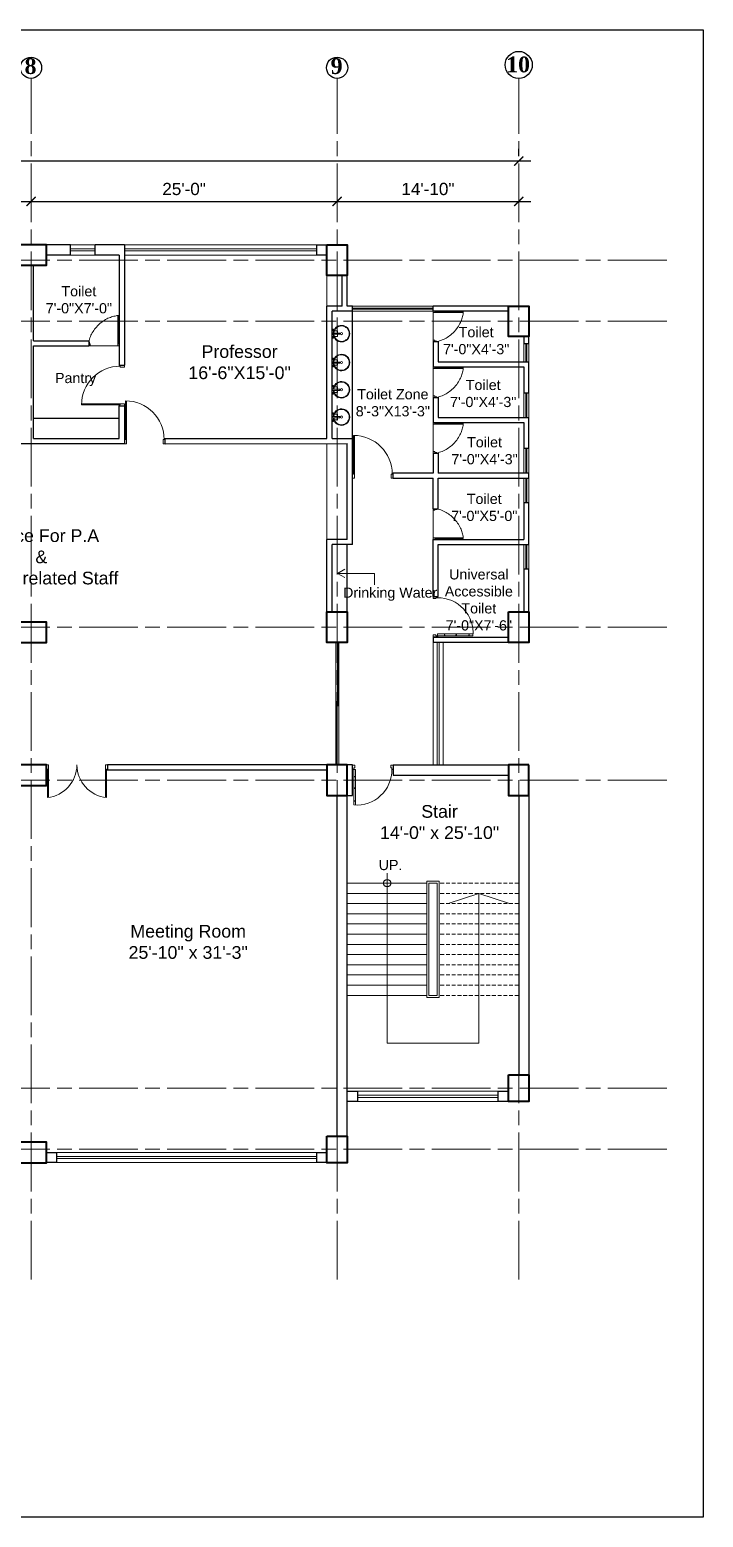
# Model space of a CAD drawing. Header units: inches. Extents: x -12 to 20935469, y -1604 to 24729220.
# Drawn here: x 20918378 to 20919039, y 24716552 to 24718011 of the extents above; entities that cross this region are included whole.
import ezdxf

# ---------------------------------------------------------------- set-up
doc = ezdxf.new("R2010")
doc.units = ezdxf.units.IN
doc.header["$LTSCALE"] = 0.03
doc.header["$MEASUREMENT"] = 0
doc.header["$PDMODE"] = 32
doc.header["$PDSIZE"] = 15
doc.linetypes.add('ACAD_ISO08W100', pattern=[36, 24, -3, 6, -3])
doc.linetypes.add('DASHED2', pattern=[0.375, 0.25, -0.125])
for name, color, linetype, lineweight in [('column', 1, 'Continuous', 40), ('Dim Line', 252, 'Continuous', 13), ('Door', 7, 'Continuous', 18), ('Gas', 21, 'Continuous', 5), ('Glass Line', 252, 'Continuous', 9), ('Grid Line', 252, 'Continuous', 18), ('Hatch', 253, 'Continuous', 15), ('Main Wall', 7, 'Continuous', 30), ('RAIL', 23, 'Continuous', 13), ('STAIR', 46, 'Continuous', 15), ('TOILET FIXTURE', 142, 'Continuous', 5), ('wind.', 150, 'Continuous', 20)]:
    doc.layers.add(name, color=color, linetype=linetype, lineweight=lineweight)
doc.layers.add('FUR', color=251, linetype='Continuous')
doc.layers.add('TEXT', color=7, linetype='Continuous')
doc.styles.add('2', font='swisscl.ttf')
doc.styles.add('RomanS', font='arial.ttf', dxfattribs={"height": 12})
doc.styles.get("Standard").update_dxf_attribs({"font": 'timesbd.ttf'})
doc.dimstyles.new('Aec_Arch_I', dxfattribs={"dimscale": 96, "dimtxt": 12, "dimasz": 0.09375, "dimexe": 0.125, "dimexo": 0.125, "dimgap": 0.0625, "dimtad": 1, "dimdec": 0, "dimzin": 3, "dimdsep": 46, "dimlunit": 4, "dimtxsty": 'RomanS', "dimblk1": 'ARCHTICK', "dimblk2": 'ARCHTICK', "dimsah": 1, "dimcen": 0.09375, "dimdle": 0.125, "dimadec": 0, "dimazin": 0, "dimtfac": 0.75, "dimtdec": 0, "dimtmove": 2, "dimatfit": 3, "dimldrblk": 'ARCHTICK', "dimfxl": 1, "dimfrac": 1, "dimtolj": 1, "dimtzin": 0, "dimarcsym": 0})

# ---------------------------------------------------------------- blocks, each defined once
blk = doc.blocks.new('_ArchTick')
at = {"color": 0, "linetype": 'ByBlock', "lineweight": 35, "const_width": 0.15}
blk.add_lwpolyline([(-0.5, -0.5), (0.5, 0.5)], dxfattribs=at)
blk = doc.blocks.new('*D23')
at = {"layer": 'Defpoints', "color": 0, "transparency": 16777216}
for p in [(20832166.8, 24724578.2), (20832473.8, 24724578.2), (20832473.8, 24724578.2)]:
    blk.add_point(p, dxfattribs=at)
at = {"layer": 'Dim Line', "color": 0, "lineweight": -2, "transparency": 16777216}
for p, q in [((20832154.8, 24724578.2), (20832485.8, 24724578.2)), ((20832166.8, 24724566.2), (20832166.8, 24724566.2)), ((20832473.8, 24724566.2), (20832473.8, 24724566.2))]:
    blk.add_line(p, q, dxfattribs=at)
at = {"layer": 'Dim Line', "color": 0, "lineweight": -2, "transparency": 16777216, "xscale": 9, "yscale": 9, "zscale": 9, "rotation": 180}
blk.add_blockref('_ArchTick', (20832166.8, 24724578.2), dxfattribs=at)
at = {"layer": 'Dim Line', "color": 0, "lineweight": -2, "transparency": 16777216, "xscale": 9, "yscale": 9, "zscale": 9}
blk.add_blockref('_ArchTick', (20832473.8, 24724578.2), dxfattribs=at)
at = {"layer": 'Dim Line', "color": 0, "transparency": 16777216, "insert": (20832320.3, 24724590.3), "char_height": 12, "attachment_point": 5, "style": 'RomanS'}
blk.add_mtext('\\A1;25\'-7"', dxfattribs=at)
blk = doc.blocks.new('*D10')
at = {"layer": 'Defpoints', "color": 0, "transparency": 16777216}
for p in [(20832473.8, 24724578.2), (20832773.8, 24724578.2), (20832773.8, 24724578.2)]:
    blk.add_point(p, dxfattribs=at)
at = {"layer": 'Dim Line', "color": 0, "lineweight": -2, "transparency": 16777216}
blk.add_line((20832461.8, 24724578.2), (20832785.8, 24724578.2), dxfattribs=at)
at = {"layer": 'Dim Line', "color": 0, "lineweight": -2, "transparency": 16777216, "xscale": 9, "yscale": 9, "zscale": 9, "rotation": 180}
blk.add_blockref('_ArchTick', (20832473.8, 24724578.2), dxfattribs=at)
at = {"layer": 'Dim Line', "color": 0, "lineweight": -2, "transparency": 16777216, "xscale": 9, "yscale": 9, "zscale": 9}
blk.add_blockref('_ArchTick', (20832773.8, 24724578.2), dxfattribs=at)
at = {"layer": 'Dim Line', "color": 0, "transparency": 16777216, "insert": (20832623.8, 24724590.3), "char_height": 12, "attachment_point": 5, "style": 'RomanS'}
blk.add_mtext('\\A1;25\'-0"', dxfattribs=at)
blk = doc.blocks.new('*D11')
at = {"layer": 'Defpoints', "color": 0, "transparency": 16777216}
for p in [(20832773.8, 24724578.2), (20832951.8, 24724578.2), (20832951.8, 24724578.2)]:
    blk.add_point(p, dxfattribs=at)
at = {"layer": 'Dim Line', "color": 0, "lineweight": -2, "transparency": 16777216}
for p, q in [((20832761.8, 24724578.2), (20832963.8, 24724578.2)), ((20832951.8, 24724566.2), (20832951.8, 24724566.2))]:
    blk.add_line(p, q, dxfattribs=at)
at = {"layer": 'Dim Line', "color": 0, "lineweight": -2, "transparency": 16777216, "xscale": 9, "yscale": 9, "zscale": 9, "rotation": 180}
blk.add_blockref('_ArchTick', (20832773.8, 24724578.2), dxfattribs=at)
at = {"layer": 'Dim Line', "color": 0, "lineweight": -2, "transparency": 16777216, "xscale": 9, "yscale": 9, "zscale": 9}
blk.add_blockref('_ArchTick', (20832951.8, 24724578.2), dxfattribs=at)
at = {"layer": 'Dim Line', "color": 0, "transparency": 16777216, "insert": (20832862.8, 24724590.3), "char_height": 12, "attachment_point": 5, "style": 'RomanS'}
blk.add_mtext('\\A1;14\'-10"', dxfattribs=at)
blk = doc.blocks.new('*D13')
at = {"layer": 'Defpoints', "color": 0, "transparency": 16777216}
for p in [(20830948.3, 24724610.7), (20832951.8, 24724617.8), (20832951.8, 24724610.7)]:
    blk.add_point(p, dxfattribs=at)
at = {"layer": 'Dim Line', "color": 0, "lineweight": -2, "transparency": 16777216}
for p, q in [((20830948.3, 24724622.7), (20830948.3, 24724629.8)), ((20832951.8, 24724622.7), (20832951.8, 24724629.8)), ((20830936.3, 24724617.8), (20832963.8, 24724617.8))]:
    blk.add_line(p, q, dxfattribs=at)
at = {"layer": 'Dim Line', "color": 0, "lineweight": -2, "transparency": 16777216, "xscale": 9, "yscale": 9, "zscale": 9, "rotation": 180}
blk.add_blockref('_ArchTick', (20830948.3, 24724617.8), dxfattribs=at)
at = {"layer": 'Dim Line', "color": 0, "lineweight": -2, "transparency": 16777216, "xscale": 9, "yscale": 9, "zscale": 9}
blk.add_blockref('_ArchTick', (20832951.8, 24724617.8), dxfattribs=at)
at = {"layer": 'Dim Line', "color": 0, "transparency": 16777216, "insert": (20831950, 24724629.9), "char_height": 12, "attachment_point": 5, "style": 'RomanS'}
blk.add_mtext('\\A1;166\'-11"', dxfattribs=at)
blk = doc.blocks.new('Door_45')
at = {"layer": 'Door'}
for p, q in [((1.5, 5), (1.5, 44)), ((1.5, 40), (2.2, 40)), ((2.2, 40), (2.2, 39.5)), ((2.2, 39.5), (2.7, 39.5)), ((2.7, 39.5), (2.7, 40)), ((2.7, 40), (3.5, 40)), ((3.5, 44), (3.5, 5)), ((1.5, 25.8), (2.2, 25.8)), ((2.2, 25.8), (2.2, 25.3)), ((2.2, 25.3), (2.7, 25.3)), ((2.7, 25.8), (3.5, 25.8)), ((2.7, 25.3), (2.7, 25.8)), ((0, 0), (0, 5)), ((0, 5), (1.5, 5)), ((1.5, 12.6), (2.2, 12.6)), ((3.5, 5), (1.5, 5)), ((1.5, 5), (1.5, 3)), ((1.5, 3), (2.5, 3)), ((2.2, 12.6), (2.2, 13.1)), ((2.2, 13.1), (2.7, 13.1)), ((2.5, 3), (2.5, 0)), ((2.7, 13.1), (2.7, 12.6)), ((2.7, 12.6), (3.5, 12.6)), ((42.5, 3), (42.5, 0)), ((43.5, 3), (42.5, 3)), ((45, 5), (43.5, 5)), ((43.5, 5), (43.5, 3)), ((45, 0), (45, 5)), ((2.5, 0), (0, 0)), ((42.5, 0), (45, 0))]:
    blk.add_line(p, q, dxfattribs=at)
blk.add_arc((4.7, 5.3), 38.8, 359.6233, 94.6685, dxfattribs=at)
blk = doc.blocks.new('sssss-flat-876')
at = {"layer": 'Door', "linetype": 'Continuous', "ltscale": 3}
blk.add_line((3666.5, 84027.2), (3666.5, 84055.7), dxfattribs=at)
at = {"layer": 'Door', "linetype": 'Continuous', "ltscale": 3, "extrusion": (-7.21527e-09, -3.35624e-18, 1), "elevation": 0}
for points in [[(3666.5, 84057.2), (3666.5, 84055.7), (3668.4, 84055.7), (3668.4, 84056.5), (3670.2, 84056.5), (3670.2, 84057.2)], [(3668.4, 84055.7), (3696.2, 84055.7), (3696.2, 84056.5), (3668.4, 84056.5)]]:
    blk.add_lwpolyline(points, close=True, dxfattribs=at)
at = {"layer": 'Door', "linetype": 'Continuous', "ltscale": 3, "flags": 128}
blk.add_lwpolyline([(3670.2, 84027.2, 0.04096), (3675.5, 84028.9, 0.082496), (3684.9, 84034.8, 0.052187), (3689.7, 84040, 0.043988), (3692.9, 84045, 0.036571), (3694.8, 84049.6, 0.034751), (3695.9, 84054.2, 0.011435), (3696.2, 84055.7)], format="xyb", dxfattribs=at)
at = {"layer": 'Door', "linetype": 'Continuous', "ltscale": 3}
blk.add_lwpolyline([(3666.5, 84027.2), (3666.5, 84028.7), (3668.4, 84028.7), (3668.4, 84027.9), (3670.2, 84027.9), (3670.2, 84027.2)], close=True, dxfattribs=at)
blk = doc.blocks.new('$D40')
at = {"layer": 'Door'}
for p, q in [((1, 4), (1, 42)), ((2, 0), (2, 42)), ((1, 5), (0, 5)), ((2, 0), (0, 0)), ((2, 4), (1, 4)), ((39, 4), (38, 4)), ((38, 4), (38, 0)), ((40, 0), (38, 0)), ((40, 5), (39, 5)), ((39, 5), (39, 4))]:
    blk.add_line(p, q, dxfattribs=at)
blk.add_arc((1, 4), 38, 0, 90, dxfattribs=at)
blk = doc.blocks.new('A$C36295410')
at = {"layer": 'Door'}
for p, q in [((1, 4), (1, 32)), ((2, 0), (2, 32)), ((58, 0), (58, 32)), ((59, 4), (59, 32)), ((1, 5), (0, 5)), ((2, 4), (1, 4)), ((58, 4), (59, 4)), ((59, 5), (60, 5)), ((2, 0), (0, 0)), ((58, 0), (60, 0))]:
    blk.add_line(p, q, dxfattribs=at)
for centre, start, end in [((-2.5, -0.3), 0.5906, 83.7783), ((62.5, -0.3), 96.2217, 179.4094)]:
    blk.add_arc(centre, 32.5, start, end, dxfattribs=at)
blk = doc.blocks.new('7-flat-72')
at = {"layer": 'Glass Line', "color": 8, "ltscale": 20}
for p, q in [((-64478.7, 376960.5), (-64480.3, 376960.5)), ((-64480.3, 376959.5), (-64480.3, 376960.5)), ((-64480.3, 376959.5), (-64480.3, 376960.5)), ((-64478.7, 376959.5), (-64480.3, 376959.5)), ((-64480.3, 376959.1), (-64480.3, 376959.4)), ((-64478.7, 376959.4), (-64480.3, 376959.4)), ((-64478.7, 376959.1), (-64480.3, 376959.1)), ((-64480.2, 376959.4), (-64480.2, 376959.5)), ((-64480.1, 376959.5), (-64480.1, 376960.5)), ((-64479.9, 376959.5), (-64479.9, 376960.5)), ((-64479.5, 376959.5), (-64479.5, 376960.5)), ((-64479.1, 376959.5), (-64479.1, 376960.5)), ((-64478.9, 376959.5), (-64478.9, 376960.5)), ((-64478.9, 376959.4), (-64478.9, 376959.5)), ((-64478.8, 376959.5), (-64478.8, 376960.5)), ((-64478.7, 376959.5), (-64478.7, 376960.5)), ((-64478.7, 376959.1), (-64478.7, 376959.4)), ((-64475.1, 376959.4), (-64476.9, 376959.4)), ((-64476.9, 376959.1), (-64476.9, 376959.4)), ((-64475.1, 376959.1), (-64476.9, 376959.1)), ((-64476.6, 376959.4), (-64476.6, 376966.6)), ((-64475.5, 376966.6), (-64476.6, 376966.6)), ((-64475.5, 376959.4), (-64475.5, 376966.6)), ((-64475.1, 376959.1), (-64475.1, 376959.4)), ((-64473.3, 376960.5), (-64471.7, 376960.5)), ((-64473.3, 376959.5), (-64473.3, 376960.5)), ((-64473.3, 376959.5), (-64473.3, 376960.5)), ((-64473.3, 376959.5), (-64471.7, 376959.5)), ((-64473.3, 376959.1), (-64473.3, 376959.4)), ((-64473.3, 376959.4), (-64471.7, 376959.4)), ((-64473.3, 376959.1), (-64471.7, 376959.1)), ((-64473.1, 376959.5), (-64473.1, 376960.5)), ((-64473.1, 376959.4), (-64473.1, 376959.5)), ((-64472.9, 376959.5), (-64472.9, 376960.5)), ((-64472.5, 376959.5), (-64472.5, 376960.5)), ((-64472.1, 376959.5), (-64472.1, 376960.5)), ((-64471.9, 376959.5), (-64471.9, 376960.5)), ((-64471.9, 376959.4), (-64471.9, 376959.5)), ((-64471.8, 376959.5), (-64471.8, 376960.5)), ((-64471.7, 376959.5), (-64471.7, 376960.5)), ((-64471.7, 376959.1), (-64471.7, 376959.4))]:
    blk.add_line(p, q, dxfattribs=at)
blk.add_circle((-64476, 376968.4, 0), 1.08, dxfattribs=at)
for radius, start, end in [(8.1, 273.8334, 266.1883), (7.55, 274.115, 265.9068)]:
    blk.add_arc((-64476, 376968.4, 0), radius, start, end, dxfattribs=at)
blk = doc.blocks.new('SFSFSFS-flat-72')
at = {"layer": 'TOILET FIXTURE', "ltscale": 0.2}
blk.add_lwpolyline([(-3918.5, -3608.1), (-3918.5, -3602.7), (-3923.9, -3602.7), (-3923.9, -3608.1)], close=True, dxfattribs=at)
at = {"layer": 'TOILET FIXTURE', "ltscale": 20}
blk.add_blockref('7-flat-72', (60554.8, -380567.2), dxfattribs=at)
blk = doc.blocks.new('fff')
at = {"layer": 'Grid Line', "color": 252, "linetype": 'ACAD_ISO08W100', "lineweight": 9, "ltscale": 80, "true_color": 0x939598}
for p, q in [((20832473.8, 24723521.1), (20832473.8, 24724698.8)), ((20832773.8, 24723521.1), (20832773.8, 24724698.8)), ((20832951.8, 24723521.1), (20832951.8, 24724698.8)), ((20833096.9, 24724520.6), (20830726.1, 24724520.6)), ((20833096.9, 24724460.6), (20830726.1, 24724460.6)), ((20833096.9, 24724160.7), (20830726.1, 24724160.7)), ((20833096.9, 24724010.7), (20830726.1, 24724010.7)), ((20833096.9, 24723708.7), (20830726.1, 24723708.7)), ((20833096.9, 24723648.8), (20830726.1, 24723648.8))]:
    blk.add_line(p, q, dxfattribs=at)
at = {"layer": 'Dim Line'}
for base, p1, p2, picture, middle in [((20832951.7523, 24724617.8128), (20830948.3088, 24724610.7482), (20832951.7523, 24724610.7482), '*D13', (20831950.0306, 24724629.9397)), ((20832473.8, 24724578.2), (20832166.8, 24724578.2), (20832473.8, 24724578.2), '*D23', (20832320.3, 24724590.3)), ((20832773.8, 24724578.2), (20832473.8, 24724578.2), (20832773.8, 24724578.2), '*D10', (20832623.8, 24724590.3)), ((20832951.8, 24724578.2), (20832773.8, 24724578.2), (20832951.8, 24724578.2), '*D11', (20832862.8, 24724590.3))]:
    dim = blk.add_linear_dim(base=base, p1=p1, p2=p2, dimstyle='Aec_Arch_I', dxfattribs=at)
    dim.commit()
    dim.dimension.update_dxf_attribs({"geometry": picture, "text_midpoint": middle})

msp = doc.modelspace()

# ---------------------------------------------------------------- linework, layer by layer
for p, q in [((20918694.7, 24717609.8), (20918694.7, 24717734.7)), ((20918867.7, 24717739.7), (20918867.7, 24717739.7)), ((20918382.2, 24717629.7), (20918466.2, 24717629.7)), ((20918689.7, 24717439.8), (20918689.7, 24717505.9)), ((20918778.7, 24717415), (20918773.7, 24717415))]:
    msp.add_line(p, q)
msp.add_circle((20918728.7, 24717173.8), 3.61)
at = {"layer": 'column', "lineweight": 40, "ltscale": 20}
for points in [[(20918364.7, 24717799.7), (20918364.7, 24717779.7), (20918394.7, 24717779.7), (20918394.7, 24717799.7)], [(20918669.7, 24717799.7), (20918689.7, 24717799.7), (20918689.7, 24717769.7), (20918669.7, 24717769.7)], [(20918847.7, 24717739.7), (20918867.7, 24717739.7), (20918867.7, 24717709.7), (20918847.7, 24717709.7)], [(20918669.7, 24717439.8), (20918689.7, 24717439.8), (20918689.7, 24717409.8), (20918669.7, 24717409.8)], [(20918847.7, 24717439.8), (20918867.7, 24717439.8), (20918867.7, 24717409.8), (20918847.7, 24717409.8)], [(20918364.7, 24717429.8), (20918364.7, 24717409.8), (20918394.7, 24717409.8), (20918394.7, 24717429.8)], [(20918364.7, 24717289.7), (20918364.7, 24717269.7), (20918394.7, 24717269.7), (20918394.7, 24717289.7)], [(20918689.7, 24717289.7), (20918669.7, 24717289.7), (20918669.7, 24717259.7), (20918689.7, 24717259.7)], [(20918867.7, 24717289.7), (20918847.7, 24717289.7), (20918847.7, 24717259.7), (20918867.7, 24717259.7)], [(20918847.7, 24716985.7), (20918867.7, 24716985.7), (20918867.7, 24716959.7), (20918847.7, 24716959.7)], [(20918669.7, 24716925.7), (20918689.7, 24716925.7), (20918689.7, 24716899.7), (20918669.7, 24716899.7)], [(20918364.7, 24716919.7), (20918364.7, 24716899.7), (20918394.7, 24716899.7), (20918394.7, 24716919.7)]]:
    msp.add_lwpolyline(points, close=True, dxfattribs=at)
at = {"layer": 'Defpoints'}
msp.add_lwpolyline([(20916599.7, 24718010.6), (20919038.5, 24718010.6), (20919038.5, 24716552.1), (20916599.7, 24716552.1)], close=True, dxfattribs=at)
at = {"layer": 'Gas', "color": 0, "lineweight": 5}
for points in [[(20918767.7, 24717175.8), (20918779.7, 24717175.8), (20918779.7, 24717061.8), (20918767.7, 24717061.8)], [(20918769.7, 24717173.8), (20918777.7, 24717173.8), (20918777.7, 24717063.8), (20918769.7, 24717063.8)]]:
    msp.add_lwpolyline(points, close=True, dxfattribs=at)
at = {"layer": 'Hatch'}
msp.add_line((20918669.7, 24717739.7), (20918669.7, 24717769.7), dxfattribs=at)
at = {"layer": 'Hatch', "lineweight": 5}
msp.add_line((20918669.7, 24717510.9), (20918669.7, 24717604.8), dxfattribs=at)
at = {"layer": 'Main Wall', "lineweight": 30}
for p, q in [((20918418.5, 24717799.7), (20918394.7, 24717799.7)), ((20918418.5, 24717789.7), (20918418.5, 24717799.7)), ((20918471.2, 24717799.7), (20918442.5, 24717799.7)), ((20918442.5, 24717789.7), (20918442.5, 24717799.7)), ((20918471.2, 24717799.7), (20918471.2, 24717681.7)), ((20918659.7, 24717799.7), (20918669.7, 24717799.7)), ((20918659.7, 24717789.7), (20918659.7, 24717799.7)), ((20918418.5, 24717789.7), (20918394.7, 24717789.7)), ((20918466.2, 24717789.7), (20918442.5, 24717789.7)), ((20918466.2, 24717789.7), (20918466.2, 24717681.7)), ((20918669.7, 24717789.7), (20918659.7, 24717789.7)), ((20918382.2, 24717705.7), (20918382.2, 24717779.7)), ((20918684.7, 24717739.7), (20918684.7, 24717769.7)), ((20918689.7, 24717739.7), (20918689.7, 24717769.7)), ((20918669.7, 24717609.8), (20918669.7, 24717739.7)), ((20918684.7, 24717739.7), (20918669.7, 24717739.7)), ((20918674.7, 24717609.8), (20918674.7, 24717734.7)), ((20918694.7, 24717734.7), (20918674.7, 24717734.7)), ((20918694.7, 24717739.7), (20918689.7, 24717739.7)), ((20918694.7, 24717734.7), (20918694.7, 24717739.7)), ((20918847.7, 24717739.7), (20918773.7, 24717739.7)), ((20918773.7, 24717734.7), (20918773.7, 24717739.7)), ((20918847.7, 24717734.7), (20918773.7, 24717734.7)), ((20918382.2, 24717705.7), (20918436.2, 24717705.7)), ((20918382.2, 24717700.7), (20918436.2, 24717700.7)), ((20918382.2, 24717609.7), (20918382.2, 24717700.7)), ((20918436.2, 24717705.7), (20918436.2, 24717700.7)), ((20918778.7, 24717704.7), (20918773.7, 24717704.7)), ((20918778.7, 24717704.7), (20918778.7, 24717685.1)), ((20918867.7, 24717703.1), (20918867.7, 24717709.7)), ((20918778.7, 24717685.1), (20918867.7, 24717685.1)), ((20918867.7, 24717654.5), (20918867.7, 24717685.1)), ((20918466.2, 24717681.7), (20918471.2, 24717681.7)), ((20918773.7, 24717680.1), (20918862.7, 24717680.1)), ((20918466.2, 24717609.7), (20918466.2, 24717641.7)), ((20918466.2, 24717641.7), (20918471.2, 24717641.7)), ((20918471.2, 24717641.7), (20918471.2, 24717604.7)), ((20918773.7, 24717650.1), (20918778.7, 24717650.1)), ((20918778.7, 24717650.1), (20918778.7, 24717630.5)), ((20918773.7, 24717625.5), (20918862.7, 24717625.5)), ((20918778.7, 24717630.5), (20918867.7, 24717630.5)), ((20918862.7, 24717625.5), (20918862.7, 24717599.9)), ((20918867.7, 24717599.9), (20918867.7, 24717630.5)), ((20918382.2, 24717609.7), (20918466.2, 24717609.7)), ((20918511.2, 24717609.7), (20918669.7, 24717609.8)), ((20918511.2, 24717604.7), (20918511.2, 24717609.7)), ((20918674.7, 24717609.8), (20918694.7, 24717609.8)), ((20918694.7, 24717575.9), (20918694.7, 24717609.8)), ((20918471.2, 24717604.7), (20918288.2, 24717604.7)), ((20918511.2, 24717604.7), (20918689.7, 24717604.8)), ((20918689.7, 24717510.9), (20918689.7, 24717604.8)), ((20918773.7, 24717595.5), (20918778.7, 24717595.5)), ((20918867.7, 24717599.9), (20918862.7, 24717599.9)), ((20918694.7, 24717505.9), (20918694.7, 24717575.9)), ((20918734.7, 24717570.9), (20918734.7, 24717575.9)), ((20918734.7, 24717570.9), (20918773.7, 24717570.9)), ((20918773.7, 24717540.9), (20918773.7, 24717570.9)), ((20918867.7, 24717575.9), (20918778.7, 24717575.9)), ((20918778.7, 24717570.9), (20918867.7, 24717570.9)), ((20918778.7, 24717540.9), (20918778.7, 24717570.9)), ((20918867.7, 24717570.9), (20918867.7, 24717575.9)), ((20918773.7, 24717540.9), (20918778.7, 24717540.9)), ((20918862.7, 24717546.9), (20918867.7, 24717546.9)), ((20918862.7, 24717546.9), (20918862.7, 24717510.9)), ((20918867.7, 24717505.9), (20918867.7, 24717546.9)), ((20918669.7, 24717439.8), (20918669.7, 24717510.9)), ((20918689.7, 24717510.9), (20918669.7, 24717510.9)), ((20918773.7, 24717455), (20918773.7, 24717510.9)), ((20918773.7, 24717510.9), (20918862.7, 24717510.9)), ((20918674.7, 24717439.8), (20918674.7, 24717505.9)), ((20918694.7, 24717505.9), (20918674.7, 24717505.9)), ((20918778.7, 24717455), (20918778.7, 24717505.9)), ((20918778.7, 24717505.9), (20918867.7, 24717505.9)), ((20918862.7, 24717481.9), (20918862.7, 24717439.8)), ((20918862.7, 24717481.9), (20918867.7, 24717481.9)), ((20918867.7, 24717439.8), (20918867.7, 24717481.9)), ((20918773.7, 24717455), (20918778.7, 24717455)), ((20918773.7, 24717415), (20918847.7, 24717415)), ((20918773.7, 24717415), (20918773.7, 24717410)), ((20918773.7, 24717410), (20918847.7, 24717410)), ((20918669.7, 24717289.7), (20918454.7, 24717289.7)), ((20918454.7, 24717289.7), (20918454.7, 24717284.7)), ((20918669.7, 24717289.7), (20918669.7, 24717284.7)), ((20918679.7, 24717289.7), (20918689.7, 24717289.7)), ((20918694.7, 24717289.7), (20918689.7, 24717289.7)), ((20918694.7, 24717259.7), (20918694.7, 24717289.7)), ((20918734.7, 24717289.7), (20918847.7, 24717289.7)), ((20918734.7, 24717289.7), (20918734.7, 24717279.7)), ((20918669.7, 24717284.7), (20918454.7, 24717284.7)), ((20918734.7, 24717279.7), (20918847.7, 24717279.7)), ((20918679.7, 24716925.7), (20918679.7, 24717259.7)), ((20918689.7, 24716925.7), (20918689.7, 24717259.7)), ((20918689.7, 24717259.7), (20918694.7, 24717259.7)), ((20918857.7, 24717259.7), (20918857.7, 24716985.7)), ((20918867.7, 24717259.7), (20918867.7, 24716985.7)), ((20918699.7, 24716969.8), (20918699.7, 24716959.8))]:
    msp.add_line(p, q, dxfattribs=at)
for points in [[(20918773.7, 24717704.7), (20918773.7, 24717680.1)], [(20918862.7, 24717709.7), (20918862.7, 24717703.1)], [(20918862.7, 24717703.1), (20918867.7, 24717703.1)], [(20918862.7, 24717680.1), (20918862.7, 24717654.5)], [(20918862.7, 24717654.5), (20918867.7, 24717654.5)], [(20918773.7, 24717650.1), (20918773.7, 24717625.5)], [(20918773.7, 24717595.5), (20918773.7, 24717575.9)], [(20918778.7, 24717595.5), (20918778.7, 24717575.9)], [(20918773.7, 24717575.9), (20918734.7, 24717575.9)], [(20918699.7, 24716959.8), (20918689.7, 24716959.8), (20918689.7, 24716969.8), (20918699.7, 24716969.8)], [(20918847.7, 24716959.8), (20918837.7, 24716959.8), (20918837.7, 24716969.8), (20918847.7, 24716969.8)], [(20918394.7, 24716909.8), (20918404.7, 24716909.8), (20918404.7, 24716899.8), (20918394.7, 24716899.8)], [(20918669.7, 24716899.8), (20918659.7, 24716899.8), (20918659.7, 24716909.8), (20918669.7, 24716909.8)]]:
    msp.add_lwpolyline(points, dxfattribs=at)
at = {"layer": 'RAIL', "lineweight": 9}
for p, q in [((20918728.7, 24717183.5), (20918728.7, 24717016.8)), ((20918788.7, 24717153.8), (20918818.7, 24717163.8)), ((20918818.7, 24717016.8), (20918818.7, 24717163.8)), ((20918818.7, 24717163.8), (20918848.7, 24717153.8)), ((20918689.7, 24717153.8), (20918767.7, 24717153.8)), ((20918728.7, 24717016.8), (20918818.7, 24717016.8))]:
    msp.add_line(p, q, dxfattribs=at)
at = {"layer": 'STAIR', "color": 253, "lineweight": 5}
for p, q in [((20918680.1, 24717477.5), (20918687.4, 24717481.6)), ((20918680.1, 24717477.5), (20918716.3, 24717477.5)), ((20918680.1, 24717477.5), (20918687.4, 24717473.5)), ((20918716.3, 24717477.5), (20918716.3, 24717466.3))]:
    msp.add_line(p, q, dxfattribs=at)
at = {"layer": 'STAIR', "color": 32, "lineweight": 5}
for p, q in [((20918767.7, 24717173.8), (20918689.7, 24717173.8)), ((20918767.7, 24717163.8), (20918689.7, 24717163.8)), ((20918749.7, 24717153.8), (20918689.7, 24717153.8)), ((20918767.7, 24717143.8), (20918689.7, 24717143.8)), ((20918767.7, 24717133.8), (20918689.7, 24717133.8)), ((20918767.7, 24717123.8), (20918689.7, 24717123.8)), ((20918767.7, 24717113.8), (20918689.7, 24717113.8)), ((20918767.7, 24717103.8), (20918689.7, 24717103.8)), ((20918767.7, 24717093.8), (20918689.7, 24717093.8)), ((20918767.7, 24717083.8), (20918689.7, 24717083.8)), ((20918767.7, 24717073.8), (20918689.7, 24717073.8)), ((20918767.7, 24717063.8), (20918689.7, 24717063.8))]:
    msp.add_line(p, q, dxfattribs=at)
at = {"layer": 'STAIR', "color": 32, "linetype": 'DASHED2', "lineweight": 5, "ltscale": 500}
for p, q in [((20918857.7, 24717173.8), (20918779.7, 24717173.8)), ((20918857.7, 24717163.8), (20918779.7, 24717163.8)), ((20918857.7, 24717153.8), (20918779.7, 24717153.8)), ((20918857.7, 24717143.8), (20918779.7, 24717143.8)), ((20918857.7, 24717133.8), (20918779.7, 24717133.8)), ((20918857.7, 24717123.8), (20918779.7, 24717123.8)), ((20918857.7, 24717113.8), (20918779.7, 24717113.8)), ((20918857.7, 24717103.8), (20918779.7, 24717103.8)), ((20918857.7, 24717093.8), (20918779.7, 24717093.8)), ((20918857.7, 24717083.8), (20918779.7, 24717083.8)), ((20918857.7, 24717073.8), (20918779.7, 24717073.8)), ((20918857.7, 24717063.8), (20918779.7, 24717063.8))]:
    msp.add_line(p, q, dxfattribs=at)
at = {"layer": 'TEXT'}
for centre, radius in [((20918857.7, 24717976.1), 13.3), ((20918379.7, 24717973.3), 10.4), ((20918679.7, 24717973.3), 10.4)]:
    msp.add_circle(centre, radius, dxfattribs=at)
at = {"layer": 'wind.', "lineweight": 5}
for p, q in [((20918418.5, 24717799.7), (20918442.5, 24717799.7)), ((20918471.2, 24717799.7), (20918659.7, 24717799.7)), ((20918418.5, 24717795.7), (20918442.5, 24717795.7)), ((20918418.5, 24717793.7), (20918442.5, 24717793.7)), ((20918418.5, 24717789.7), (20918442.5, 24717789.7)), ((20918471.2, 24717795.7), (20918659.7, 24717795.8)), ((20918471.2, 24717793.7), (20918659.7, 24717793.8)), ((20918471.2, 24717789.7), (20918659.7, 24717789.7)), ((20918773.7, 24717739.7), (20918694.7, 24717739.7)), ((20918773.7, 24717737.7), (20918694.7, 24717737.7)), ((20918773.7, 24717736.7), (20918694.7, 24717736.7)), ((20918773.7, 24717734.7), (20918694.7, 24717734.7)), ((20918862.7, 24717685.1), (20918862.7, 24717703.1)), ((20918864.7, 24717685.1), (20918864.7, 24717703.1)), ((20918865.7, 24717685.1), (20918865.7, 24717703.1)), ((20918867.7, 24717685.1), (20918867.7, 24717703.1)), ((20918862.7, 24717630.5), (20918862.7, 24717654.5)), ((20918864.7, 24717630.5), (20918864.7, 24717654.5)), ((20918865.7, 24717630.5), (20918865.7, 24717654.5)), ((20918867.7, 24717630.5), (20918867.7, 24717654.5)), ((20918862.7, 24717575.9), (20918862.7, 24717599.9)), ((20918864.7, 24717575.9), (20918864.7, 24717599.9)), ((20918865.7, 24717575.9), (20918865.7, 24717599.9)), ((20918867.7, 24717575.9), (20918867.7, 24717599.9)), ((20918862.7, 24717546.9), (20918862.7, 24717570.9)), ((20918864.7, 24717546.9), (20918864.7, 24717570.9)), ((20918865.7, 24717546.9), (20918865.7, 24717570.9)), ((20918867.7, 24717546.9), (20918867.7, 24717570.9)), ((20918862.7, 24717481.9), (20918862.7, 24717505.9)), ((20918864.7, 24717481.9), (20918864.7, 24717505.9)), ((20918865.7, 24717481.9), (20918865.7, 24717505.9)), ((20918867.7, 24717481.9), (20918867.7, 24717505.9)), ((20918773.7, 24717289.7), (20918773.7, 24717409.8)), ((20918777.7, 24717289.7), (20918777.7, 24717409.8)), ((20918779.7, 24717289.7), (20918779.7, 24717409.8)), ((20918783.7, 24717289.7), (20918783.7, 24717409.8)), ((20918837.7, 24716969.8), (20918699.7, 24716969.8)), ((20918837.7, 24716965.8), (20918699.7, 24716965.8)), ((20918837.7, 24716963.8), (20918699.7, 24716963.8)), ((20918837.7, 24716959.8), (20918699.7, 24716959.8)), ((20918404.7, 24716909.8), (20918659.7, 24716909.8)), ((20918404.7, 24716905.8), (20918659.7, 24716905.8)), ((20918404.7, 24716905.8), (20918659.7, 24716905.8)), ((20918404.7, 24716903.8), (20918659.7, 24716903.8)), ((20918404.7, 24716903.8), (20918659.7, 24716903.8)), ((20918404.7, 24716899.8), (20918659.7, 24716899.8))]:
    msp.add_line(p, q, dxfattribs=at)
at = {"layer": 'wind.'}
for p, q in [((20918678.5, 24717289.7), (20918678.5, 24717409.8)), ((20918681.5, 24717289.7), (20918681.5, 24717409.8))]:
    msp.add_line(p, q, dxfattribs=at)
for points in [[(20918681.1, 24717409.4), (20918681.1, 24717347.6), (20918680.2, 24717347.6), (20918680.2, 24717409.4)], [(20918679.9, 24717290.2), (20918679.9, 24717352), (20918678.9, 24717352), (20918678.9, 24717290.2)]]:
    msp.add_lwpolyline(points, close=True, dxfattribs=at)

# ---------------------------------------------------------------- block references
msp.add_blockref('fff', (85905.9, -6735.9))
at = {"layer": 'Door', "ltscale": 20}
for p in [(20915107.2, 24633677.5), (20915107.2, 24633622.9), (20915107.2, 24633568.3)]:
    msp.add_blockref('sssss-flat-876', p, dxfattribs=at)
at = {"layer": 'Door'}
msp.add_blockref('$D40', (20918694.7, 24717570.9), dxfattribs=at)
at = {"layer": 'Door', "ltscale": 20, "xscale": -1, "rotation": 180}
msp.add_blockref('sssss-flat-876', (20915107.2, 24801568.1), dxfattribs=at)
at = {"layer": 'Door', "color": 250, "ltscale": 20, "xscale": -0.8888888888759539, "yscale": 0.8888888888759539, "zscale": 0.8888888888759539}
for p, rotation in [((20918773.7, 24717415), 270), ((20918694.7, 24717289.6), 180)]:
    msp.add_blockref('Door_45', p, dxfattribs=dict(at, rotation=rotation))
at = {"layer": 'FUR', "xscale": -1, "rotation": 180}
msp.add_blockref('A$C36295410', (20918394.7, 24717289.7), dxfattribs=at)
at = {"layer": 'Main Wall', "xscale": -1, "rotation": 270}
msp.add_blockref('sssss-flat-876', (20834409, 24714034.2), dxfattribs=at)
at = {"layer": 'Main Wall', "rotation": 90.00000000000001}
msp.add_blockref('$D40', (20918471.2, 24717641.7), dxfattribs=at)
at = {"layer": 'Main Wall'}
msp.add_blockref('$D40', (20918471.2, 24717604.7), dxfattribs=at)
at = {"layer": 'TOILET FIXTURE', "ltscale": 20, "xscale": -1, "rotation": 270}
for p in [(20922282.8, 24721633.8), (20922282.8, 24721605.5), (20922282.8, 24721578.8), (20922282.8, 24721552)]:
    msp.add_blockref('SFSFSFS-flat-72', p, dxfattribs=at)

# ---------------------------------------------------------------- texts
at = {"layer": 'TEXT', "char_height": 15.44, "width": 227.458, "attachment_point": 8, "rotation": 0}
for s, insert in [('\\A1;8', (20918379.2, 24717967)), ('\\A1;9', (20918679.2, 24717967)), ('\\A1;10', (20918857.1, 24717968.6))]:
    msp.add_mtext(s, dxfattribs=dict(at, insert=insert))
at = {"layer": 'TEXT', "color": 30, "lineweight": 5, "ltscale": 20, "attachment_point": 2, "style": '2'}
for s, width, gutter_width, insert, char_height in [('{\\fArial|b0|i0|c0|p34;\\C0;Toilet \\P7\'-0"X7\'-0"}', 104.76, 0.5, (20918426.6, 24717759.2), 10), ('{\\fArial|b0|i0|c0|p34;\\C0;Toilet \\P7\'-0"X4\'-3"}', 104.76, 0.5, (20918816, 24717719.1), 10), ('\\pxqc;{\\fArial|b0|i0|c0|p34;\\C0; \\PProfessor\\P\\pq*;16\'-6"X15\'-0"}', 95.614, 0.5, (20918584.1, 24717722.1), 12.476), ('\\pxqc;{\\fArial|b0|i0|c0|p34;\\C0; \\PPantry}', 63.513, 0.5, (20918423.4, 24717690.8), 10), ('{\\fArial|b0|i0|c0|p34;\\C0;Toilet Zone\\P8\'-3"X13\'-3"}', 104.76, 0.5, (20918734.3, 24717658.2), 10), ('{\\fArial|b0|i0|c0|p34;\\C0;Toilet \\P7\'-0"X4\'-3"}', 104.76, 0.5, (20918822.9, 24717667.3), 10), ('{\\fArial|b0|i0|c0|p34;\\C0;Toilet \\P7\'-0"X4\'-3"}', 104.76, 0.5, (20918824.2, 24717611.2), 10), ('{\\fArial|b0|i0|c0|p34;\\C0;Toilet \\P7\'-0"X5\'-0"}', 104.76, 0.5, (20918823.9, 24717555.6), 10), ('\\pxqc;{\\fArial|b0|i0|c0|p34;\\C0; \\PSpace For P.A \\P& \\POthers related Staff}', 151.365, 0.5, (20918389.8, 24717541.6), 12.476), ('{\\fArial|b0|i0|c0|p34;\\C0;Universal Accessible Toilet\\P7\'-0"X7\'-6"}', 88.036, 0.35, (20918818.6, 24717481.6), 10), ('\\pxsm1;{\\fArial|b0|i0|c0|p34;\\C0;Drinking Water }', 88.563, 0.282, (20918731.7, 24717463.7), 10), ('\\pxsm1;{\\fArial|b0|i0|c0|p34;\\C0;Stair\\P14\'-0" x 25\'-10"  }', 148.588, 0.282, (20918780.1, 24717250.4), 12.476), ('{\\fArial|b0|i0|c0|p34;\\C0;UP.}', 104.76, 0.5, (20918732.1, 24717196.6), 10), ('\\pxqc;{\\fArial|b0|i0|c0|p34;\\C0;Meeting Room\\P25\'-10" x 31\'-3" }', 149.27, 0.5, (20918533.7, 24717132.9), 12.476)]:
    msp.add_mtext_dynamic_manual_height_columns(s, width=width, gutter_width=gutter_width, heights=[0], dxfattribs=dict(at, insert=insert, char_height=char_height))

doc.saveas('drawing.dxf')
